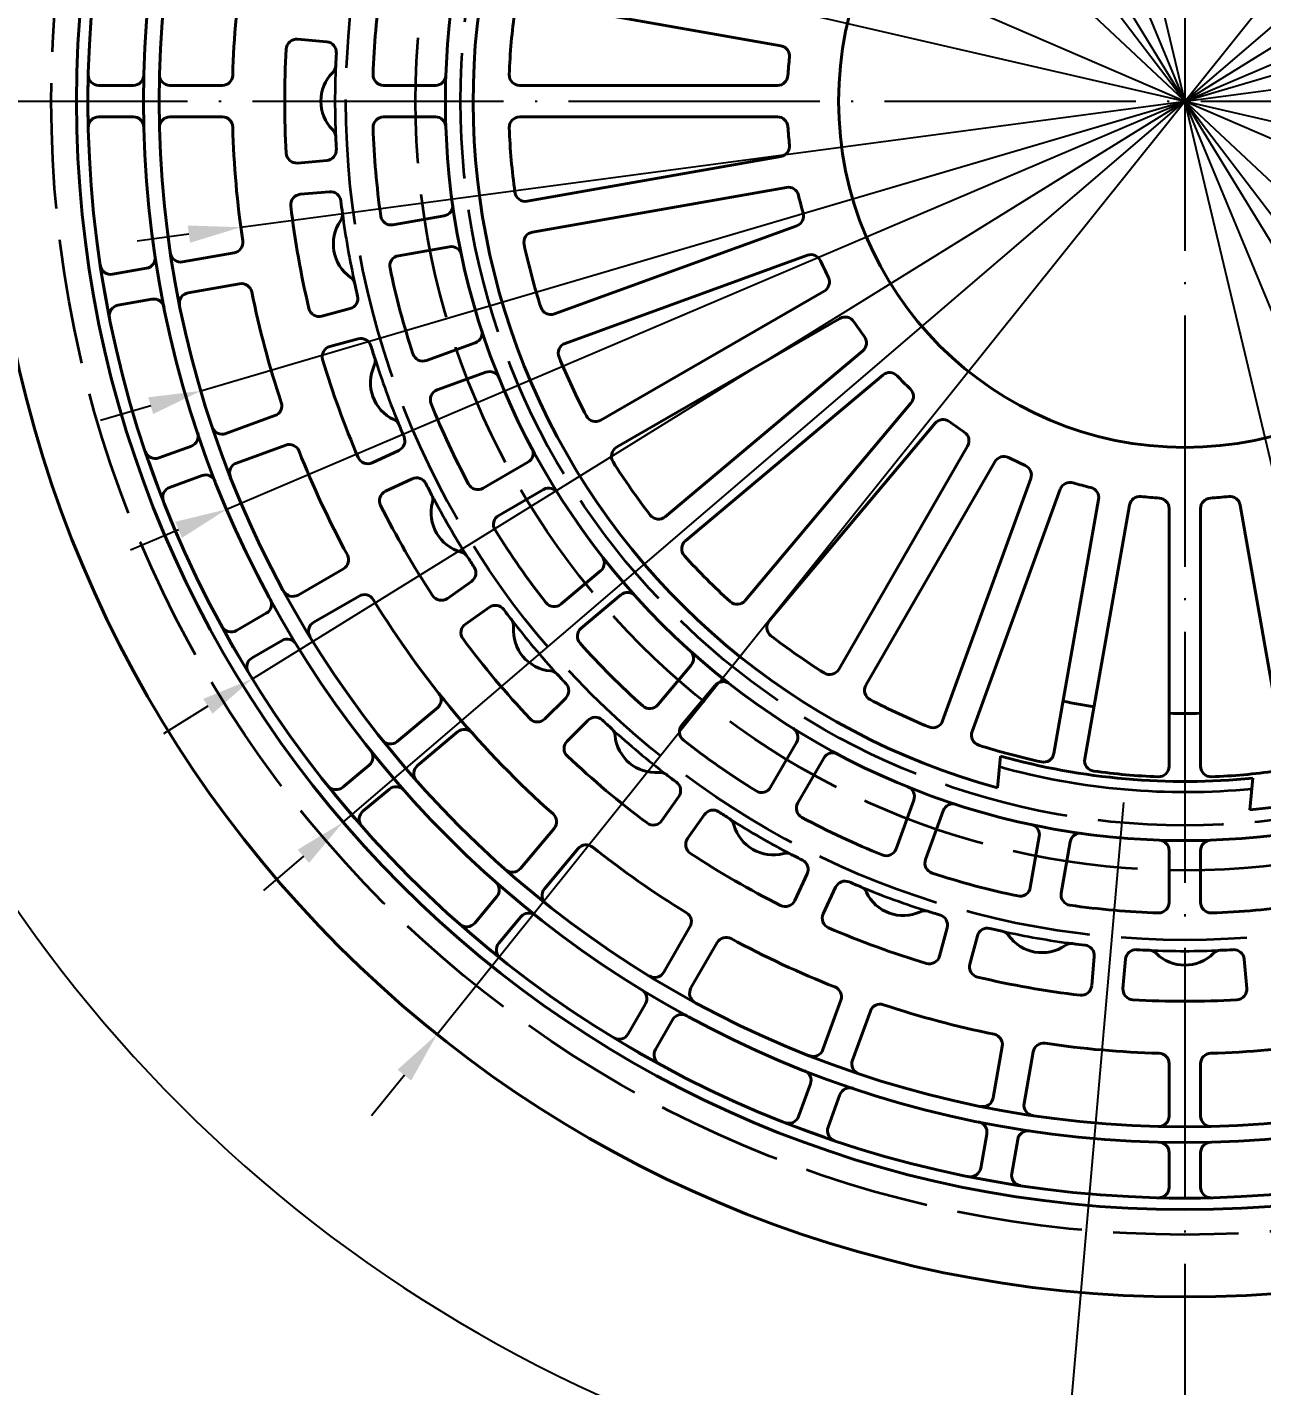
# Model space of a CAD drawing. Header units: millimetres. Extents: x 3180 to 3591, y 1531 to 1821.
# Drawn here: x 3435.6 to 3494.5, y 1628.3 to 1693.2 of the extents above; entities that cross this region are included whole.
import ezdxf

# ---------------------------------------------------------------- set-up
doc = ezdxf.new("R2010")
doc.units = ezdxf.units.MM
doc.linetypes.add('ACAD_ISO02W100', pattern=[15, 12, -3])
doc.linetypes.add('ACAD_ISO04W100', pattern=[30, 24, -3, 0, -3])
for name, color, linetype, lineweight in [('AM_0', 7, 'Continuous', 40), ('AM_4', 1, 'ACAD_ISO04W100', 25), ('AM_5', 3, 'Continuous', 25), ('AM_7', 4, 'Continuous', 35), ('AM_8', 40, 'ACAD_ISO02W100', 35)]:
    doc.layers.add(name, color=color, linetype=linetype, lineweight=lineweight)
doc.styles.get("Standard").update_dxf_attribs({"font": 'arial.ttf'})
doc.dimstyles.new('ISO-25', dxfattribs={"dimtxt": 3, "dimasz": 2.5, "dimexe": 1.25, "dimexo": 0.625, "dimtad": 1, "dimtxsty": 'Standard', "dimcen": 2.5, "dimadec": 0, "dimazin": 0, "dimtfac": 1, "dimtmove": 0, "dimatfit": 3, "dimfxl": 1, "dimarcsym": 0})

# ---------------------------------------------------------------- blocks, each defined once
blk = doc.blocks.new('*D16')
at = {"layer": 'AM_5', "color": 0, "lineweight": -2}
for p, q in [((3543.353, 1755.124), (3528.158, 1736.161)), ((3455.15, 1645.054), (3526.594, 1734.21)), ((3453.587, 1643.103), (3452.023, 1641.153))]:
    blk.add_line(p, q, dxfattribs=at)
at = {"layer": 'AM_5', "color": 0}
for points in [[(3527.832, 1736.422), (3528.483, 1735.901), (3526.594, 1734.21)], [(3453.261, 1643.364), (3453.912, 1642.843), (3455.15, 1645.054)]]:
    blk.add_solid(points, dxfattribs=at)
at = {"layer": 'Defpoints', "color": 0}
for p in [(3526.594, 1734.21), (3455.15, 1645.054)]:
    blk.add_point(p, dxfattribs=at)
at = {"layer": 'AM_5', "color": 0, "insert": (3536.108, 1750.043), "char_height": 3, "attachment_point": 5, "rotation": 51.29332}
blk.add_mtext('∅114,25', dxfattribs=at)
blk = doc.blocks.new('*D17')
at = {"layer": 'AM_5', "color": 0, "lineweight": -2}
for p, q in [((3548.47, 1738.975), (3532.982, 1725.707)), ((3450.66, 1655.184), (3531.084, 1724.081)), ((3448.762, 1653.557), (3446.863, 1651.931))]:
    blk.add_line(p, q, dxfattribs=at)
at = {"layer": 'AM_5', "color": 0}
for points in [[(3532.711, 1726.024), (3533.254, 1725.391), (3531.084, 1724.081)], [(3448.491, 1653.874), (3449.033, 1653.241), (3450.66, 1655.184)]]:
    blk.add_solid(points, dxfattribs=at)
at = {"layer": 'Defpoints', "color": 0}
for p in [(3531.084, 1724.081), (3450.66, 1655.184)]:
    blk.add_point(p, dxfattribs=at)
at = {"layer": 'AM_5', "color": 0, "insert": (3541.298, 1736.093), "char_height": 3, "attachment_point": 5, "rotation": 40.58606}
blk.add_mtext('∅105,9', dxfattribs=at)
blk = doc.blocks.new('*D18')
at = {"layer": 'AM_5', "color": 0, "lineweight": -2}
for p, q in [((3555.195, 1729.475), (3537.544, 1718.542)), ((3446.326, 1662.039), (3535.419, 1717.225)), ((3444.2, 1660.723), (3442.075, 1659.406))]:
    blk.add_line(p, q, dxfattribs=at)
at = {"layer": 'AM_5', "color": 0}
for points in [[(3537.324, 1718.896), (3537.763, 1718.187), (3535.419, 1717.225)], [(3443.981, 1661.077), (3444.42, 1660.369), (3446.326, 1662.039)]]:
    blk.add_solid(points, dxfattribs=at)
at = {"layer": 'Defpoints', "color": 0}
for p in [(3535.419, 1717.225), (3446.326, 1662.039)]:
    blk.add_point(p, dxfattribs=at)
at = {"layer": 'AM_5', "color": 0, "insert": (3547.666, 1727.725), "char_height": 3, "attachment_point": 5, "rotation": 31.77487}
blk.add_mtext('∅104,8', dxfattribs=at)
blk = doc.blocks.new('*D19')
at = {"layer": 'AM_5', "color": 0, "lineweight": -2}
for p, q in [((3558.87, 1718.598), (3538.942, 1710.109)), ((3445.102, 1670.135), (3536.642, 1709.129)), ((3442.802, 1669.155), (3440.502, 1668.176))]:
    blk.add_line(p, q, dxfattribs=at)
at = {"layer": 'AM_5', "color": 0}
for points in [[(3538.779, 1710.493), (3539.106, 1709.726), (3536.642, 1709.129)], [(3442.638, 1669.539), (3442.965, 1668.772), (3445.102, 1670.135)]]:
    blk.add_solid(points, dxfattribs=at)
at = {"layer": 'Defpoints', "color": 0}
for p in [(3536.642, 1709.129), (3445.102, 1670.135)]:
    blk.add_point(p, dxfattribs=at)
at = {"layer": 'AM_5', "color": 0, "insert": (3552.228, 1718.461), "char_height": 3, "attachment_point": 5, "rotation": 23.07293}
blk.add_mtext('∅99,5', dxfattribs=at)
blk = doc.blocks.new('*D20')
at = {"layer": 'AM_5', "color": 0, "lineweight": -2}
for p, q in [((3560.388, 1710.103), (3540.275, 1704.18)), ((3443.868, 1675.791), (3537.876, 1703.474)), ((3441.47, 1675.084), (3439.071, 1674.378))]:
    blk.add_line(p, q, dxfattribs=at)
at = {"layer": 'AM_5', "color": 0}
for points in [[(3540.157, 1704.58), (3540.392, 1703.78), (3537.876, 1703.474)], [(3441.352, 1675.484), (3441.587, 1674.685), (3443.868, 1675.791)]]:
    blk.add_solid(points, dxfattribs=at)
at = {"layer": 'Defpoints', "color": 0}
for p in [(3537.876, 1703.474), (3443.868, 1675.791)]:
    blk.add_point(p, dxfattribs=at)
at = {"layer": 'AM_5', "color": 0, "insert": (3555.526, 1711.007), "char_height": 3, "attachment_point": 5, "rotation": 16.4084}
blk.add_mtext('∅98', dxfattribs=at)
blk = doc.blocks.new('*D21')
at = {"layer": 'AM_5', "color": 0, "lineweight": -2}
for p, q in [((3561.642, 1699.084), (3538.45, 1695.987)), ((3445.773, 1683.609), (3535.972, 1695.656)), ((3443.295, 1683.278), (3440.817, 1682.947))]:
    blk.add_line(p, q, dxfattribs=at)
at = {"layer": 'AM_5', "color": 0}
for points in [[(3538.394, 1696.4), (3538.505, 1695.574), (3535.972, 1695.656)], [(3443.239, 1683.691), (3443.35, 1682.865), (3445.773, 1683.609)]]:
    blk.add_solid(points, dxfattribs=at)
at = {"layer": 'Defpoints', "color": 0}
for p in [(3535.972, 1695.656), (3445.773, 1683.609)]:
    blk.add_point(p, dxfattribs=at)
at = {"layer": 'AM_5', "color": 0, "insert": (3557.265, 1700.76), "char_height": 3, "attachment_point": 5, "rotation": 7.60741}
blk.add_mtext('∅91', dxfattribs=at)
blk = doc.blocks.new('*D23')
at = {"layer": 'AM_5', "color": 0, "lineweight": -2}
for p, q in [((3446.537, 1699.86), (3444.101, 1700.422)), ((3448.973, 1699.298), (3532.772, 1679.966)), ((3559.739, 1673.745), (3535.208, 1679.404))]:
    blk.add_line(p, q, dxfattribs=at)
at = {"layer": 'AM_5', "color": 0}
for points in [[(3446.63, 1700.266), (3446.443, 1699.454), (3448.973, 1699.298)], [(3535.301, 1679.81), (3535.114, 1678.998), (3532.772, 1679.966)]]:
    blk.add_solid(points, dxfattribs=at)
at = {"layer": 'Defpoints', "color": 0}
for p in [(3448.973, 1699.298), (3532.772, 1679.966)]:
    blk.add_point(p, dxfattribs=at)
at = {"layer": 'AM_5', "color": 0, "insert": (3555.951, 1676.918), "char_height": 3, "attachment_point": 5, "rotation": 347.00918}
blk.add_mtext('∅86', dxfattribs=at)
blk = doc.blocks.new('*D24')
at = {"layer": 'AM_5', "color": 0, "lineweight": -2}
for p, q in [((3451.31, 1706.733), (3449.015, 1707.725)), ((3453.605, 1705.742), (3528.139, 1673.523)), ((3557.263, 1660.934), (3530.434, 1672.531))]:
    blk.add_line(p, q, dxfattribs=at)
blk.add_arc((3490.872, 1689.632), 40.6, 334.85898, 336.70968, dxfattribs=at)
at = {"layer": 'AM_5', "color": 0}
for points in [[(3451.475, 1707.116), (3451.145, 1706.351), (3453.605, 1705.742)], [(3530.599, 1672.914), (3530.269, 1672.149), (3528.139, 1673.523)]]:
    blk.add_solid(points, dxfattribs=at)
at = {"layer": 'Defpoints', "color": 0}
for p in [(3453.605, 1705.742), (3528.139, 1673.523)]:
    blk.add_point(p, dxfattribs=at)
at = {"layer": 'AM_5', "color": 0, "insert": (3552.612, 1665.643), "char_height": 3, "attachment_point": 5, "rotation": 336.62301}
blk.add_mtext('∅81,2', dxfattribs=at)
blk = doc.blocks.new('*D26')
at = {"layer": 'AM_5', "color": 0, "lineweight": -2}
for p, q in [((3460.754, 1717.892), (3458.931, 1719.603)), ((3462.577, 1716.182), (3519.167, 1663.083)), ((3543.471, 1640.278), (3520.99, 1661.372))]:
    blk.add_line(p, q, dxfattribs=at)
blk.add_arc((3490.872, 1689.632), 38.8, 314.97695, 320.94736, dxfattribs=at)
at = {"layer": 'AM_5', "color": 0}
for points in [[(3461.039, 1718.196), (3460.469, 1717.588), (3462.577, 1716.182)], [(3521.275, 1661.676), (3520.705, 1661.068), (3519.167, 1663.083)]]:
    blk.add_solid(points, dxfattribs=at)
at = {"layer": 'Defpoints', "color": 0}
for p in [(3462.577, 1716.182), (3519.167, 1663.083)]:
    blk.add_point(p, dxfattribs=at)
at = {"layer": 'AM_5', "color": 0, "insert": (3540.68, 1646.294), "char_height": 3, "attachment_point": 5, "rotation": 316.8228}
blk.add_mtext('∅77,6', dxfattribs=at)
blk = doc.blocks.new('*D27')
at = {"layer": 'AM_5', "color": 0, "lineweight": -2}
for p, q in [((3467.944, 1719.716), (3466.429, 1721.704)), ((3469.459, 1717.728), (3512.285, 1661.537)), ((3537.03, 1629.068), (3513.8, 1659.548))]:
    blk.add_line(p, q, dxfattribs=at)
at = {"layer": 'AM_5', "color": 0}
for points in [[(3468.275, 1719.969), (3467.613, 1719.463), (3469.459, 1717.728)], [(3514.132, 1659.801), (3513.469, 1659.296), (3512.285, 1661.537)]]:
    blk.add_solid(points, dxfattribs=at)
at = {"layer": 'Defpoints', "color": 0}
for p in [(3469.459, 1717.728), (3512.285, 1661.537)]:
    blk.add_point(p, dxfattribs=at)
at = {"layer": 'AM_5', "color": 0, "insert": (3534.557, 1636.4), "char_height": 3, "attachment_point": 5, "rotation": 307.31251}
blk.add_mtext('∅70,65', dxfattribs=at)
blk = doc.blocks.new('*D64')
at = {"layer": 'AM_5', "color": 0, "lineweight": -2}
for p, q in [((3474.867, 1756.802), (3482.76, 1723.679)), ((3498.405, 1658.017), (3483.339, 1721.247)), ((3498.985, 1655.585), (3499.564, 1653.154))]:
    blk.add_line(p, q, dxfattribs=at)
blk.add_arc((3490.872, 1689.632), 32.5, 96.83025, 105.60591, dxfattribs=at)
at = {"layer": 'AM_5', "color": 0}
for points in [[(3483.165, 1723.776), (3482.354, 1723.583), (3483.339, 1721.247)], [(3499.39, 1655.682), (3498.579, 1655.489), (3498.405, 1658.017)]]:
    blk.add_solid(points, dxfattribs=at)
at = {"layer": 'Defpoints', "color": 0}
for p in [(3483.339, 1721.247), (3498.405, 1658.017)]:
    blk.add_point(p, dxfattribs=at)
at = {"layer": 'AM_5', "color": 0, "insert": (3478.071, 1753.025), "char_height": 3, "attachment_point": 5, "rotation": 283.40222}
blk.add_mtext('∅65', dxfattribs=at)
blk = doc.blocks.new('*D65')
at = {"layer": 'AM_5', "color": 0, "lineweight": -2}
for p, q in [((3463.426, 1755.923), (3477.56, 1721.785)), ((3503.228, 1659.789), (3478.516, 1719.476)), ((3504.184, 1657.479), (3505.14, 1655.169))]:
    blk.add_line(p, q, dxfattribs=at)
at = {"layer": 'AM_5', "color": 0}
for points in [[(3477.945, 1721.945), (3477.175, 1721.626), (3478.516, 1719.476)], [(3504.569, 1657.638), (3503.799, 1657.32), (3503.228, 1659.789)]]:
    blk.add_solid(points, dxfattribs=at)
at = {"layer": 'Defpoints', "color": 0}
for p in [(3478.516, 1719.476), (3503.228, 1659.789)]:
    blk.add_point(p, dxfattribs=at)
at = {"layer": 'AM_5', "color": 0, "insert": (3468.068, 1751.187), "char_height": 3, "attachment_point": 5, "rotation": 292.49056}
blk.add_mtext('∅64,6', dxfattribs=at)
blk = doc.blocks.new('*D66')
at = {"layer": 'AM_5', "color": 0, "lineweight": -2}
for p, q in [((3453.558, 1750.696), (3479.662, 1707.978)), ((3500.779, 1673.42), (3480.965, 1705.845)), ((3502.083, 1671.286), (3503.386, 1669.153))]:
    blk.add_line(p, q, dxfattribs=at)
blk.add_arc((3490.872, 1689.632), 19, 118.2094, 125.19696, dxfattribs=at)
at = {"layer": 'AM_5', "color": 0}
for points in [[(3480.017, 1708.195), (3479.306, 1707.761), (3480.965, 1705.845)], [(3502.438, 1671.504), (3501.727, 1671.069), (3500.779, 1673.42)]]:
    blk.add_solid(points, dxfattribs=at)
at = {"layer": 'Defpoints', "color": 0}
for p in [(3480.965, 1705.845), (3500.779, 1673.42)]:
    blk.add_point(p, dxfattribs=at)
at = {"layer": 'AM_5', "color": 0, "insert": (3457.769, 1748.102), "char_height": 3, "attachment_point": 5, "rotation": 301.42751}
blk.add_mtext('∅38', dxfattribs=at)
blk = doc.blocks.new('*D68')
at = {"layer": 'AM_5', "color": 0, "lineweight": -2}
for p, q in [((3463.328, 1708.919), (3434.262, 1729.271)), ((3487.941, 1656.135), (3484.849, 1620.787))]:
    blk.add_line(p, q, dxfattribs=at)
blk.add_arc((3490.872, 1689.632), 67.858, 147.11098, 262.88902, dxfattribs=at)
at = {"layer": 'AM_5', "color": 0}
for points in [[(3433.544, 1726.713), (3434.235, 1726.248), (3435.286, 1728.554)], [(3482.516, 1622.71), (3482.428, 1621.882), (3484.958, 1622.032)]]:
    blk.add_solid(points, dxfattribs=at)
at = {"layer": 'Defpoints', "color": 0}
for p in [(3463.84, 1708.56), (3490.872, 1689.632), (3490.872, 1689.632), (3423.272, 1683.718), (3487.996, 1656.758)]:
    blk.add_point(p, dxfattribs=at)
at = {"layer": 'AM_5', "color": 0, "insert": (3431.326, 1661.866), "char_height": 3, "attachment_point": 5, "rotation": 295}
blk.add_mtext('120°', dxfattribs=at)
blk = doc.blocks.new('*D69')
at = {"layer": 'AM_5', "color": 0, "lineweight": -2}
for p, q in [((3496.06, 1660.211), (3504.472, 1612.505)), ((3490.872, 1623.752), (3490.872, 1611.316)), ((3488.372, 1612.606), (3471.777, 1613.145))]:
    blk.add_line(p, q, dxfattribs=at)
for start, end in [(271.85872, 278.14128), (268.14128, 270)]:
    blk.add_arc((3490.872, 1689.632), 77.067, start, end, dxfattribs=at)
at = {"layer": 'AM_5', "color": 0}
for points in [[(3501.72, 1613.754), (3501.852, 1612.931), (3504.255, 1613.736)], [(3493.379, 1612.189), (3493.365, 1613.023), (3490.872, 1612.566)]]:
    blk.add_solid(points, dxfattribs=at)
at = {"layer": 'Defpoints', "color": 0}
for p in [(3490.872, 1754.888), (3490.872, 1689.632), (3495.951, 1660.827), (3490.872, 1624.377), (3499.819, 1613.087)]:
    blk.add_point(p, dxfattribs=at)
at = {"layer": 'AM_5', "color": 0, "insert": (3480.159, 1615.466), "char_height": 3, "attachment_point": 5, "rotation": 358.14128}
blk.add_mtext('(36x)10%%d', dxfattribs=at)

msp = doc.modelspace()

# ---------------------------------------------------------------- linework, layer by layer
at = {"layer": 'AM_0'}
for p, q in [((3459.449, 1694.411), (3471.578, 1692.273)), ((3448.487, 1692.588), (3449.882, 1692.466)), ((3438.472, 1690.382), (3438.472, 1688.882)), ((3438.987, 1690.382), (3440.638, 1690.382)), ((3442.388, 1690.382), (3444.889, 1690.382)), ((3452.592, 1690.382), (3455.069, 1690.382)), ((3459.097, 1690.382), (3471.412, 1690.382)), ((3438.987, 1688.882), (3440.638, 1688.882)), ((3442.388, 1688.882), (3444.889, 1688.882)), ((3452.592, 1688.882), (3455.069, 1688.882)), ((3459.097, 1688.882), (3471.412, 1688.882)), ((3459.449, 1684.853), (3471.578, 1686.992)), ((3448.487, 1686.677), (3449.882, 1686.799)), ((3448.617, 1685.183), (3450.013, 1685.305)), ((3459.71, 1683.376), (3471.838, 1685.514)), ((3453.043, 1683.724), (3455.483, 1684.154)), ((3460.756, 1679.469), (3472.329, 1683.681)), ((3442.995, 1681.952), (3445.457, 1682.386)), ((3453.304, 1682.246), (3455.743, 1682.677)), ((3461.269, 1678.06), (3472.842, 1682.272)), ((3439.138, 1681.272), (3439.398, 1679.794)), ((3439.645, 1681.361), (3441.271, 1681.648)), ((3443.255, 1680.475), (3445.718, 1680.909)), ((3462.979, 1674.394), (3473.644, 1680.552)), ((3439.906, 1679.884), (3441.531, 1680.171)), ((3449.644, 1679.362), (3450.997, 1679.724)), ((3463.729, 1673.095), (3474.394, 1679.253)), ((3450.032, 1677.913), (3451.385, 1678.275)), ((3454.644, 1677.245), (3456.972, 1678.092)), ((3466.049, 1669.782), (3475.483, 1677.698)), ((3455.157, 1675.835), (3457.485, 1676.682)), ((3467.013, 1668.633), (3476.447, 1676.549)), ((3469.873, 1665.773), (3477.789, 1675.207)), ((3445.056, 1673.755), (3447.406, 1674.61)), ((3471.022, 1664.809), (3478.938, 1674.243)), ((3441.86, 1672.591), (3443.411, 1673.156)), ((3445.569, 1672.345), (3447.919, 1673.2)), ((3452.054, 1672.358), (3453.323, 1672.95)), ((3474.335, 1662.489), (3480.493, 1673.155)), ((3441.376, 1672.415), (3441.889, 1671.006)), ((3457.346, 1671.142), (3459.491, 1672.38)), ((3475.634, 1661.739), (3481.792, 1672.405)), ((3442.373, 1671.182), (3443.924, 1671.746)), ((3452.688, 1670.999), (3453.957, 1671.591)), ((3479.299, 1660.03), (3483.512, 1671.602)), ((3458.096, 1669.843), (3460.241, 1671.081)), ((3480.709, 1659.517), (3484.921, 1671.089)), ((3484.616, 1658.47), (3486.754, 1670.598)), ((3486.093, 1658.209), (3488.232, 1670.338)), ((3490.122, 1657.857), (3490.122, 1670.172)), ((3491.622, 1657.857), (3491.622, 1670.172)), ((3495.651, 1658.209), (3493.513, 1670.338)), ((3448.509, 1666.04), (3450.675, 1667.29)), ((3461.066, 1665.601), (3462.963, 1667.193)), ((3455.643, 1665.88), (3456.79, 1666.684)), ((3449.259, 1664.741), (3451.425, 1665.991)), ((3456.503, 1664.651), (3457.651, 1665.455)), ((3462.03, 1664.452), (3463.927, 1666.044)), ((3445.563, 1664.339), (3446.993, 1665.165)), ((3445.117, 1664.082), (3445.867, 1662.783)), ((3446.313, 1663.04), (3447.743, 1663.866)), ((3465.692, 1660.79), (3467.284, 1662.688)), ((3466.841, 1659.826), (3468.433, 1661.723)), ((3460.303, 1660.124), (3461.293, 1661.114)), ((3453.249, 1659.042), (3455.165, 1660.649)), ((3461.363, 1659.063), (3462.354, 1660.053)), ((3454.213, 1657.893), (3456.129, 1659.5)), ((3471.083, 1656.856), (3472.321, 1659.001)), ((3481.929, 1656.829), (3482.062, 1658.349)), ((3450.644, 1656.856), (3451.908, 1657.917)), ((3472.382, 1656.106), (3473.62, 1658.251)), ((3493.983, 1655.775), (3494.116, 1657.295)), ((3450.249, 1656.525), (3451.213, 1655.376)), ((3451.608, 1655.707), (3452.872, 1656.768)), ((3465.891, 1655.264), (3466.695, 1656.411)), ((3477.075, 1653.917), (3477.922, 1656.245)), ((3478.484, 1653.404), (3479.331, 1655.732)), ((3467.12, 1654.403), (3467.923, 1655.551)), ((3459.133, 1652.974), (3460.74, 1654.889)), ((3483.486, 1652.064), (3483.916, 1654.503)), ((3460.282, 1652.009), (3461.889, 1653.925)), ((3484.963, 1651.804), (3485.394, 1654.243)), ((3490.122, 1651.352), (3490.122, 1653.829)), ((3491.622, 1651.352), (3491.622, 1653.829)), ((3472.239, 1651.448), (3472.831, 1652.717)), ((3473.598, 1650.814), (3474.19, 1652.083)), ((3456.947, 1650.368), (3458.007, 1651.633)), ((3458.096, 1649.404), (3459.157, 1650.668)), ((3456.615, 1649.974), (3457.765, 1649.009)), ((3465.981, 1648.019), (3467.231, 1650.185)), ((3479.153, 1648.792), (3479.515, 1650.145)), ((3467.28, 1647.269), (3468.53, 1649.435)), ((3480.601, 1648.404), (3480.964, 1649.757)), ((3486.422, 1647.378), (3486.544, 1648.773)), ((3487.917, 1647.247), (3488.039, 1648.642)), ((3493.827, 1647.247), (3493.705, 1648.642)), ((3473.585, 1644.329), (3474.44, 1646.679)), ((3464.28, 1645.074), (3465.105, 1646.503)), ((3474.994, 1643.816), (3475.85, 1646.166)), ((3465.579, 1644.324), (3466.404, 1645.753)), ((3464.023, 1644.628), (3465.322, 1643.878)), ((3481.714, 1642.015), (3482.149, 1644.478)), ((3483.192, 1641.755), (3483.626, 1644.218)), ((3490.122, 1641.148), (3490.122, 1643.649)), ((3491.622, 1641.148), (3491.622, 1643.649)), ((3472.422, 1641.133), (3472.986, 1642.684)), ((3473.831, 1640.62), (3474.396, 1642.171)), ((3472.245, 1640.649), (3473.655, 1640.136)), ((3481.124, 1638.666), (3481.41, 1640.291)), ((3482.601, 1638.405), (3482.888, 1640.031)), ((3490.122, 1637.747), (3490.122, 1639.398)), ((3491.622, 1637.747), (3491.622, 1639.398)), ((3481.034, 1638.159), (3482.512, 1637.898)), ((3490.122, 1637.232), (3491.622, 1637.232))]:
    msp.add_line(p, q, dxfattribs=at)
for radius in [57.125, 52.95, 52.4, 49.75, 49, 35.325, 16.542]:
    msp.add_circle((3490.872, 1689.632), radius, dxfattribs=at)
for centre, radius, start, end in [((3490.872, 1689.632), 34, 155.24986, 254.75014), ((3490.872, 1689.632), 45.5, 171.55714, 178.44286), ((3490.872, 1689.632), 38.8, 171.87028, 178.12972), ((3490.872, 1689.632), 32.3, 172.25277, 177.74723), ((3490.872, 1689.632), 43, 176.68541, 183.31459), ((3448.443, 1692.09), 0.5, 85, 176.68541), ((3449.838, 1691.967), 0.5, 356.74284, 85), ((3471.491, 1691.78), 0.5, 353.67533, 80), ((3490.872, 1689.632), 40.6, 176.74284, 177.59169), ((3490.872, 1689.632), 19, 173.67533, 176.32467), ((3438.987, 1690.882), 0.5, 178.61991, 270), ((3440.638, 1690.882), 0.5, 270, 358.57458), ((3442.388, 1690.882), 0.5, 178.52314, 270), ((3444.889, 1690.882), 0.5, 270, 358.44286), ((3451.549, 1689.632), 1.952, 135.2303, 224.7697), ((3449.808, 1691.359), 0.5, 315.2303, 357.59169), ((3452.592, 1690.882), 0.5, 178.12972, 270), ((3455.069, 1690.882), 0.5, 270, 358.00044), ((3459.097, 1690.882), 0.5, 177.74723, 270), ((3471.412, 1690.882), 0.5, 270, 356.32467), ((3438.987, 1688.382), 0.5, 90, 181.38009), ((3440.638, 1688.382), 0.5, 1.42542, 90), ((3442.388, 1688.382), 0.5, 90, 181.47686), ((3444.889, 1688.382), 0.5, 1.55714, 90), ((3452.592, 1688.382), 0.5, 90, 181.87028), ((3455.069, 1688.382), 0.5, 1.99956, 90), ((3459.097, 1688.382), 0.5, 90, 182.25277), ((3471.412, 1688.382), 0.5, 3.67533, 90), ((3490.872, 1689.632), 45.5, 181.55714, 188.44286), ((3449.808, 1687.905), 0.5, 2.40831, 44.7697), ((3490.872, 1689.632), 38.8, 181.87028, 188.12972), ((3490.872, 1689.632), 32.3, 182.25277, 187.74723), ((3490.872, 1689.632), 19, 183.67533, 186.32467), ((3490.872, 1689.632), 40.6, 182.40831, 183.25716), ((3471.491, 1687.484), 0.5, 280, 6.32467), ((3448.443, 1687.175), 0.5, 183.31459, 275), ((3449.838, 1687.297), 0.5, 275, 3.25716), ((3448.661, 1684.685), 0.5, 95, 186.68541), ((3450.056, 1684.807), 0.5, 6.74284, 95), ((3459.362, 1685.346), 0.5, 187.74723, 280), ((3471.925, 1685.022), 0.5, 13.67533, 100), ((3490.872, 1689.632), 19, 193.67533, 196.32467), ((3490.872, 1689.632), 43, 186.68541, 193.31459), ((3450.132, 1684.202), 0.5, 325.2303, 7.59169), ((3490.872, 1689.632), 40.6, 186.74284, 187.59169), ((3455.396, 1684.646), 0.5, 280, 8.00044), ((3472.158, 1684.151), 0.5, 290, 16.32467), ((3452.147, 1682.804), 1.952, 145.2303, 234.7697), ((3452.957, 1684.216), 0.5, 188.12972, 280), ((3459.796, 1682.884), 0.5, 100, 192.25277), ((3442.908, 1682.444), 0.5, 188.52314, 280), ((3445.371, 1682.878), 0.5, 280, 8.44286), ((3455.83, 1682.184), 0.5, 11.99956, 100), ((3490.872, 1689.632), 32.3, 192.25277, 197.74723), ((3439.558, 1681.854), 0.5, 188.61991, 280), ((3441.184, 1682.14), 0.5, 280, 8.57458), ((3453.391, 1681.754), 0.5, 100, 191.87028), ((3473.013, 1681.802), 0.5, 23.67533, 110), ((3490.872, 1689.632), 19, 203.67533, 206.32467), ((3450.732, 1680.801), 0.5, 12.40831, 54.7697), ((3490.872, 1689.632), 38.8, 191.87028, 198.12972), ((3473.394, 1680.985), 0.5, 300, 26.32467), ((3443.342, 1679.982), 0.5, 100, 191.47686), ((3445.805, 1680.416), 0.5, 11.55714, 100), ((3490.872, 1689.632), 45.5, 191.55714, 198.44286), ((3490.872, 1689.632), 40.6, 192.40831, 193.25716), ((3439.992, 1679.392), 0.5, 100, 191.38009), ((3441.618, 1679.678), 0.5, 11.42542, 100), ((3449.514, 1679.845), 0.5, 193.31459, 285), ((3450.867, 1680.207), 0.5, 285, 13.25716), ((3460.585, 1679.939), 0.5, 197.74723, 290), ((3474.644, 1678.82), 0.5, 33.67533, 120), ((3490.872, 1689.632), 19, 213.67533, 216.32467), ((3456.801, 1678.561), 0.5, 290, 18.00044), ((3450.162, 1677.43), 0.5, 105, 196.68541), ((3451.514, 1677.792), 0.5, 16.74284, 105), ((3490.872, 1689.632), 40.6, 196.74284, 197.59169), ((3461.44, 1677.59), 0.5, 110, 202.25277), ((3475.161, 1678.081), 0.5, 310, 36.32467), ((3490.872, 1689.632), 43, 196.68541, 203.31459), ((3451.694, 1677.211), 0.5, 335.2303, 17.59169), ((3454.473, 1677.714), 0.5, 198.12972, 290), ((3490.872, 1689.632), 32.3, 202.25277, 207.74723), ((3453.921, 1676.183), 1.952, 155.2303, 244.7697), ((3457.656, 1676.212), 0.5, 21.99956, 110), ((3476.768, 1676.166), 0.5, 43.67533, 130), ((3490.872, 1689.632), 19, 223.67533, 226.32467), ((3455.328, 1675.365), 0.5, 110, 201.87028), ((3477.406, 1675.529), 0.5, 320, 46.32467), ((3447.235, 1675.08), 0.5, 290, 18.44286), ((3490.872, 1689.632), 38.8, 201.87028, 208.12972), ((3462.729, 1674.827), 0.5, 207.74723, 300), ((3444.885, 1674.224), 0.5, 198.52314, 290), ((3452.876, 1673.965), 0.5, 22.40831, 64.7697), ((3490.872, 1689.632), 40.6, 202.40831, 203.25716), ((3479.321, 1673.922), 0.5, 53.67533, 140), ((3490.872, 1689.632), 19, 233.67533, 236.32467), ((3443.24, 1673.626), 0.5, 290, 18.57458), ((3448.09, 1672.731), 0.5, 21.55714, 110), ((3453.112, 1673.404), 0.5, 295, 23.25716), ((3480.06, 1673.405), 0.5, 330, 56.32467), ((3441.689, 1673.061), 0.5, 198.61991, 290), ((3490.872, 1689.632), 45.5, 201.55714, 208.44286), ((3451.842, 1672.812), 0.5, 203.31459, 295), ((3459.241, 1672.813), 0.5, 300, 28.00044), ((3463.979, 1672.662), 0.5, 120, 212.25277), ((3482.225, 1672.155), 0.5, 63.67533, 150), ((3490.872, 1689.632), 19, 243.67533, 246.32467), ((3445.74, 1671.875), 0.5, 110, 201.47686), ((3490.872, 1689.632), 32.3, 212.25277, 217.74723), ((3483.042, 1671.773), 0.5, 340, 66.32467), ((3444.095, 1671.276), 0.5, 21.42542, 110), ((3454.168, 1671.138), 0.5, 26.74284, 115), ((3490.872, 1689.632), 40.6, 206.74284, 207.59169), ((3457.096, 1671.575), 0.5, 208.12972, 300), ((3485.391, 1670.918), 0.5, 73.67533, 160), ((3490.872, 1689.632), 19, 253.67533, 256.32467), ((3442.544, 1670.712), 0.5, 110, 201.38009), ((3452.899, 1670.546), 0.5, 115, 206.68541), ((3454.446, 1670.596), 0.5, 345.2303, 27.59169), ((3460.491, 1670.648), 0.5, 31.99956, 120), ((3486.262, 1670.685), 0.5, 350, 76.32467), ((3488.724, 1670.251), 0.5, 83.67533, 170), ((3490.872, 1689.632), 19, 263.67533, 266.32467), ((3489.622, 1670.172), 0.5, 0, 86.32467), ((3492.122, 1670.172), 0.5, 93.67533, 180), ((3490.872, 1689.632), 19, 273.67533, 276.32467), ((3493.02, 1670.251), 0.5, 10, 96.32467), ((3490.872, 1689.632), 43, 206.68541, 213.31459), ((3456.818, 1669.971), 1.952, 165.2303, 254.7697), ((3458.346, 1669.41), 0.5, 120, 211.87028), ((3465.727, 1670.165), 0.5, 217.74723, 310), ((3490.872, 1689.632), 38.8, 211.87028, 218.12972), ((3456.173, 1667.605), 0.5, 32.40831, 74.7697), ((3467.334, 1668.25), 0.5, 130, 222.25277), ((3450.425, 1667.723), 0.5, 300, 28.44286), ((3490.872, 1689.632), 40.6, 212.40831, 213.25716), ((3462.642, 1667.576), 0.5, 310, 38.00044), ((3490.872, 1689.632), 32.3, 222.25277, 227.74723), ((3456.504, 1667.093), 0.5, 305, 33.25716), ((3448.259, 1666.473), 0.5, 208.52314, 300), ((3464.249, 1665.661), 0.5, 41.99956, 130), ((3446.743, 1665.598), 0.5, 300, 28.57458), ((3451.675, 1665.558), 0.5, 31.55714, 120), ((3490.872, 1689.632), 45.5, 211.55714, 228.44286), ((3455.356, 1666.29), 0.5, 213.31459, 305), ((3457.937, 1665.045), 0.5, 36.74284, 125), ((3460.744, 1665.984), 0.5, 218.12972, 310), ((3469.49, 1666.094), 0.5, 227.74723, 320), ((3490.872, 1689.632), 34, 275.24986, 314.75014), ((3490.872, 1689.632), 40.6, 216.74284, 217.59169), ((3458.305, 1664.56), 0.5, 355.2303, 37.59169), ((3471.405, 1664.487), 0.5, 140, 232.25277), ((3445.313, 1664.772), 0.5, 208.61991, 300), ((3449.509, 1664.308), 0.5, 120, 211.47686), ((3456.79, 1664.242), 0.5, 125, 216.68541), ((3460.749, 1664.356), 1.952, 175.2303, 264.7697), ((3462.351, 1664.069), 0.5, 130, 221.87028), ((3447.993, 1663.433), 0.5, 31.42542, 120), ((3490.872, 1689.632), 43, 216.68541, 223.31459), ((3490.872, 1689.632), 38.8, 221.87028, 228.12972), ((3490.872, 1689.632), 32.3, 232.25277, 237.74723), ((3446.563, 1662.607), 0.5, 120, 211.38009), ((3466.901, 1663.009), 0.5, 320, 48.00044), ((3460.526, 1661.914), 0.5, 42.40831, 84.7697), ((3490.872, 1689.632), 40.6, 222.40831, 223.25716), ((3473.902, 1662.739), 0.5, 237.74723, 330), ((3460.94, 1661.468), 0.5, 315, 43.25716), ((3468.816, 1661.402), 0.5, 51.99956, 140), ((3476.067, 1661.489), 0.5, 150, 242.25277), ((3454.844, 1661.033), 0.5, 310, 38.44286), ((3490.872, 1689.632), 32.3, 242.25277, 247.74723), ((3490.872, 1689.632), 29.25, 258.53072, 261.46928), ((3465.309, 1661.112), 0.5, 228.12972, 320), ((3490.872, 1689.632), 29.25, 268.53072, 271.46928), ((3456.451, 1659.117), 0.5, 41.55714, 130), ((3459.949, 1660.477), 0.5, 223.31459, 315), ((3462.707, 1659.7), 0.5, 46.74284, 135), ((3490.872, 1689.632), 40.6, 226.74284, 227.59169), ((3463.154, 1659.286), 0.5, 5.2303, 47.59169), ((3467.224, 1659.505), 0.5, 140, 231.87028), ((3471.888, 1659.251), 0.5, 330, 58.00044), ((3478.83, 1660.201), 0.5, 247.74723, 340), ((3452.928, 1659.425), 0.5, 218.52314, 310), ((3461.717, 1658.709), 0.5, 135, 226.68541), ((3465.596, 1659.509), 1.952, 185.2303, 274.7697), ((3490.872, 1689.632), 38.8, 231.87028, 238.12972), ((3481.179, 1659.346), 0.5, 160, 252.25277), ((3451.587, 1658.3), 0.5, 310, 38.57458), ((3490.872, 1689.632), 43, 226.68541, 233.31459), ((3474.053, 1658.001), 0.5, 61.99956, 150), ((3490.872, 1689.632), 32.3, 252.25277, 257.74723), ((3490.872, 1689.632), 32.5, 254.27159, 275.72841), ((3484.123, 1658.557), 0.5, 257.74723, 350), ((3454.535, 1657.51), 0.5, 130, 221.47686), ((3486.585, 1658.123), 0.5, 170, 262.25277), ((3489.622, 1657.857), 0.5, 267.74723, 0), ((3492.122, 1657.857), 0.5, 180, 272.25277), ((3465.8, 1657.066), 0.5, 52.40831, 94.7697), ((3490.872, 1689.632), 40.6, 232.40831, 233.25716), ((3466.285, 1656.698), 0.5, 325, 53.25716), ((3490.872, 1689.632), 32.3, 262.25277, 267.74723), ((3490.872, 1689.632), 32.3, 272.25277, 277.74723), ((3450.322, 1657.239), 0.5, 218.61991, 310), ((3453.194, 1656.385), 0.5, 41.42542, 130), ((3470.65, 1657.106), 0.5, 238.12972, 330), ((3477.452, 1656.416), 0.5, 340, 68.00044), ((3451.929, 1655.324), 0.5, 130, 221.38009), ((3468.333, 1655.264), 0.5, 56.74284, 145), ((3472.815, 1655.856), 0.5, 150, 241.87028), ((3479.801, 1655.561), 0.5, 71.99956, 160), ((3460.357, 1655.211), 0.5, 320, 48.44286), ((3465.482, 1655.55), 0.5, 233.31459, 325), ((3490.872, 1689.632), 40.6, 236.74284, 237.59169), ((3468.845, 1654.934), 0.5, 15.2303, 57.59169), ((3471.211, 1655.578), 1.952, 195.2303, 284.7697), ((3490.872, 1689.632), 38.8, 241.87028, 248.12972), ((3483.424, 1654.59), 0.5, 350, 78.00044), ((3485.886, 1654.156), 0.5, 81.99956, 170), ((3462.272, 1653.604), 0.5, 51.55714, 140), ((3490.872, 1689.632), 45.5, 231.55714, 238.44286), ((3467.53, 1654.116), 0.5, 145, 236.68541), ((3476.605, 1654.088), 0.5, 248.12972, 340), ((3489.622, 1653.829), 0.5, 0, 88.00044), ((3492.122, 1653.829), 0.5, 91.99956, 180), ((3490.872, 1689.632), 43, 236.68541, 243.31459), ((3471.836, 1653.207), 0.5, 62.40831, 104.7697), ((3490.872, 1689.632), 40.6, 242.40831, 243.25716), ((3472.378, 1652.929), 0.5, 335, 63.25716), ((3478.954, 1653.233), 0.5, 160, 251.87028), ((3458.75, 1653.295), 0.5, 228.52314, 320), ((3490.872, 1689.632), 38.8, 251.87028, 258.12972), ((3457.624, 1651.954), 0.5, 320, 48.57458), ((3460.665, 1651.688), 0.5, 140, 231.47686), ((3474.643, 1651.872), 0.5, 66.74284, 155), ((3490.872, 1689.632), 40.6, 246.74284, 247.59169), ((3475.205, 1651.636), 0.5, 25.2303, 67.59169), ((3477.423, 1652.681), 1.952, 205.2303, 294.7697), ((3482.994, 1652.151), 0.5, 258.12972, 350), ((3471.786, 1651.659), 0.5, 243.31459, 335), ((3485.456, 1651.717), 0.5, 170, 261.87028), ((3490.872, 1689.632), 38.8, 261.87028, 268.12972), ((3489.622, 1651.352), 0.5, 268.12972, 0), ((3492.122, 1651.352), 0.5, 180, 271.87028), ((3490.872, 1689.632), 38.8, 271.87028, 278.12972), ((3459.54, 1650.347), 0.5, 51.42542, 140), ((3466.798, 1650.435), 0.5, 330, 58.44286), ((3474.051, 1650.603), 0.5, 155, 246.68541), ((3478.45, 1650.454), 0.5, 72.40831, 114.7697), ((3490.872, 1689.632), 40.6, 252.40831, 253.25716), ((3479.032, 1650.275), 0.5, 345, 73.25716), ((3456.564, 1650.69), 0.5, 228.61991, 320), ((3490.872, 1689.632), 43, 246.68541, 253.31459), ((3481.447, 1649.628), 0.5, 76.74284, 165), ((3490.872, 1689.632), 40.6, 256.74284, 257.59169), ((3482.041, 1649.492), 0.5, 35.2303, 77.59169), ((3458.479, 1649.083), 0.5, 140, 231.38009), ((3468.963, 1649.185), 0.5, 61.55714, 150), ((3490.872, 1689.632), 45.5, 241.55714, 248.44286), ((3484.044, 1650.907), 1.952, 215.2303, 304.7697), ((3485.442, 1648.893), 0.5, 82.40831, 124.7697), ((3490.872, 1689.632), 40.6, 262.40831, 263.25716), ((3486.046, 1648.817), 0.5, 355, 83.25716), ((3478.67, 1648.922), 0.5, 253.31459, 345), ((3488.537, 1648.599), 0.5, 86.74284, 175), ((3490.872, 1689.632), 40.6, 266.74284, 267.59169), ((3489.145, 1648.569), 0.5, 45.2303, 87.59169), ((3490.872, 1650.31), 1.952, 225.2303, 314.7697), ((3492.599, 1648.569), 0.5, 92.40831, 134.7697), ((3490.872, 1689.632), 40.6, 272.40831, 273.25716), ((3493.207, 1648.599), 0.5, 5, 93.25716), ((3465.548, 1648.269), 0.5, 238.52314, 330), ((3481.084, 1648.275), 0.5, 165, 256.68541), ((3467.713, 1647.019), 0.5, 150, 241.47686), ((3473.97, 1646.85), 0.5, 340, 68.44286), ((3490.872, 1689.632), 43, 256.68541, 263.31459), ((3485.924, 1647.421), 0.5, 263.31459, 355), ((3464.672, 1646.753), 0.5, 330, 58.57458), ((3488.415, 1647.203), 0.5, 175, 266.68541), ((3490.872, 1689.632), 43, 266.68541, 273.31459), ((3493.329, 1647.203), 0.5, 273.31459, 5), ((3466.837, 1645.503), 0.5, 61.42542, 150), ((3476.32, 1645.995), 0.5, 71.55714, 160), ((3490.872, 1689.632), 45.5, 251.55714, 258.44286), ((3463.847, 1645.324), 0.5, 238.61991, 330), ((3481.656, 1644.565), 0.5, 350, 78.44286), ((3466.012, 1644.074), 0.5, 150, 241.38009), ((3473.115, 1644.5), 0.5, 248.52314, 340), ((3484.118, 1644.131), 0.5, 81.55714, 170), ((3490.872, 1689.632), 45.5, 261.55714, 268.44286), ((3489.622, 1643.649), 0.5, 360, 88.44286), ((3492.122, 1643.649), 0.5, 91.55714, 180), ((3490.872, 1689.632), 45.5, 271.55714, 278.44286), ((3475.464, 1643.645), 0.5, 160, 251.47686), ((3472.516, 1642.855), 0.5, 340, 68.57458), ((3474.865, 1642), 0.5, 71.42542, 160), ((3481.222, 1642.102), 0.5, 258.52314, 350), ((3483.684, 1641.668), 0.5, 170, 261.47686), ((3471.952, 1641.304), 0.5, 248.61991, 340), ((3480.918, 1640.378), 0.5, 350, 78.57458), ((3489.622, 1641.148), 0.5, 268.52314, 0), ((3492.122, 1641.148), 0.5, 180, 271.47686), ((3474.301, 1640.449), 0.5, 160, 251.38009), ((3483.38, 1639.944), 0.5, 81.42542, 170), ((3489.622, 1639.398), 0.5, 0, 88.57458), ((3492.122, 1639.398), 0.5, 91.42542, 180), ((3480.631, 1638.753), 0.5, 258.61991, 350), ((3483.093, 1638.319), 0.5, 170, 261.38009), ((3489.622, 1637.747), 0.5, 268.61991, 0), ((3492.122, 1637.747), 0.5, 180, 271.38009)]:
    msp.add_arc(centre, radius, start, end, dxfattribs=at)
at = {"layer": 'AM_4', "ltscale": 0.5}
for p, q in [((3490.872, 1754.888), (3490.872, 1624.377)), ((3219.828, 1689.632), (3556.128, 1689.632))]:
    msp.add_line(p, q, dxfattribs=at)
at = {"layer": 'AM_7'}
for radius, start, end in [(40.6, 177.59169, 182.40831), (40.6, 187.59169, 192.40831), (40.6, 197.59169, 202.40831), (40.6, 207.59169, 212.40831), (40.6, 217.59169, 222.40831), (40.6, 227.59169, 232.40831), (33, 254.43602, 275.56398), (40.6, 237.59169, 242.40831), (40.6, 247.59169, 252.40831), (40.6, 257.59169, 262.40831), (40.6, 267.59169, 272.40831)]:
    msp.add_arc((3490.872, 1689.632), radius, start, end, dxfattribs=at)
at = {"layer": 'AM_8', "ltscale": 0.5}
for radius in [54.15, 40.075, 36.75, 34.6]:
    msp.add_circle((3490.872, 1689.632), radius, dxfattribs=at)

# ---------------------------------------------------------------- dimensions: what is measured, and where the dimension line sits
at = {"layer": 'AM_5'}
for p1, p2, picture, middle in [((3455.15, 1645.054), (3526.594, 1734.21), '*D16', (3538.041, 1748.495)), ((3498.405, 1658.017), (3483.339, 1721.247), '*D64', (3475.891, 1752.505)), ((3503.228, 1659.789), (3478.516, 1719.476), '*D65', (3465.78, 1750.239)), ((3500.779, 1673.42), (3480.965, 1705.845), '*D66', (3455.857, 1746.934)), ((3450.66, 1655.184), (3531.084, 1724.081), '*D17', (3542.909, 1734.212)), ((3446.326, 1662.039), (3535.419, 1717.225), '*D18', (3548.97, 1725.619)), ((3445.102, 1670.135), (3536.642, 1709.129), '*D19', (3553.199, 1716.182)), ((3469.459, 1717.728), (3512.285, 1661.537), '*D27', (3532.587, 1634.898)), ((3462.577, 1716.182), (3519.167, 1663.083), '*D26', (3538.985, 1644.488)), ((3443.868, 1675.791), (3537.876, 1703.474), '*D20', (3556.159, 1708.858)), ((3453.605, 1705.742), (3528.139, 1673.523), '*D24', (3551.629, 1663.369)), ((3445.773, 1683.609), (3535.972, 1695.656), '*D21', (3557.562, 1698.539)), ((3448.973, 1699.298), (3532.772, 1679.966), '*D23', (3555.447, 1674.735))]:
    dim = msp.add_diameter_dim_2p(p1=p1, p2=p2, dimstyle='ISO-25', dxfattribs=at)
    dim.commit()
    dim.dimension.update_dxf_attribs({"geometry": picture, "text_midpoint": middle, "dimtype": 163})
dim = msp.add_angular_dim_2l(base=(3499.819, 1613.087), line1=((3490.872, 1754.888), (3490.872, 1624.377)), line2=((3490.872, 1689.632), (3495.951, 1660.827)), text='(36x)10%%d', dimstyle='ISO-25', dxfattribs=at)
dim.commit()
dim.dimension.update_dxf_attribs({"geometry": '*D69', "text_midpoint": (3480.159, 1615.466)})
dim = msp.add_angular_dim_2l(base=(3423.272, 1683.718), line1=((3487.996, 1656.758), (3490.872, 1689.632)), line2=((3490.872, 1689.632), (3463.84, 1708.56)), dimstyle='ISO-25', dxfattribs=at)
dim.commit()
dim.dimension.update_dxf_attribs({"geometry": '*D68', "text_midpoint": (3431.326, 1661.866)})

doc.saveas('drawing.dxf')
